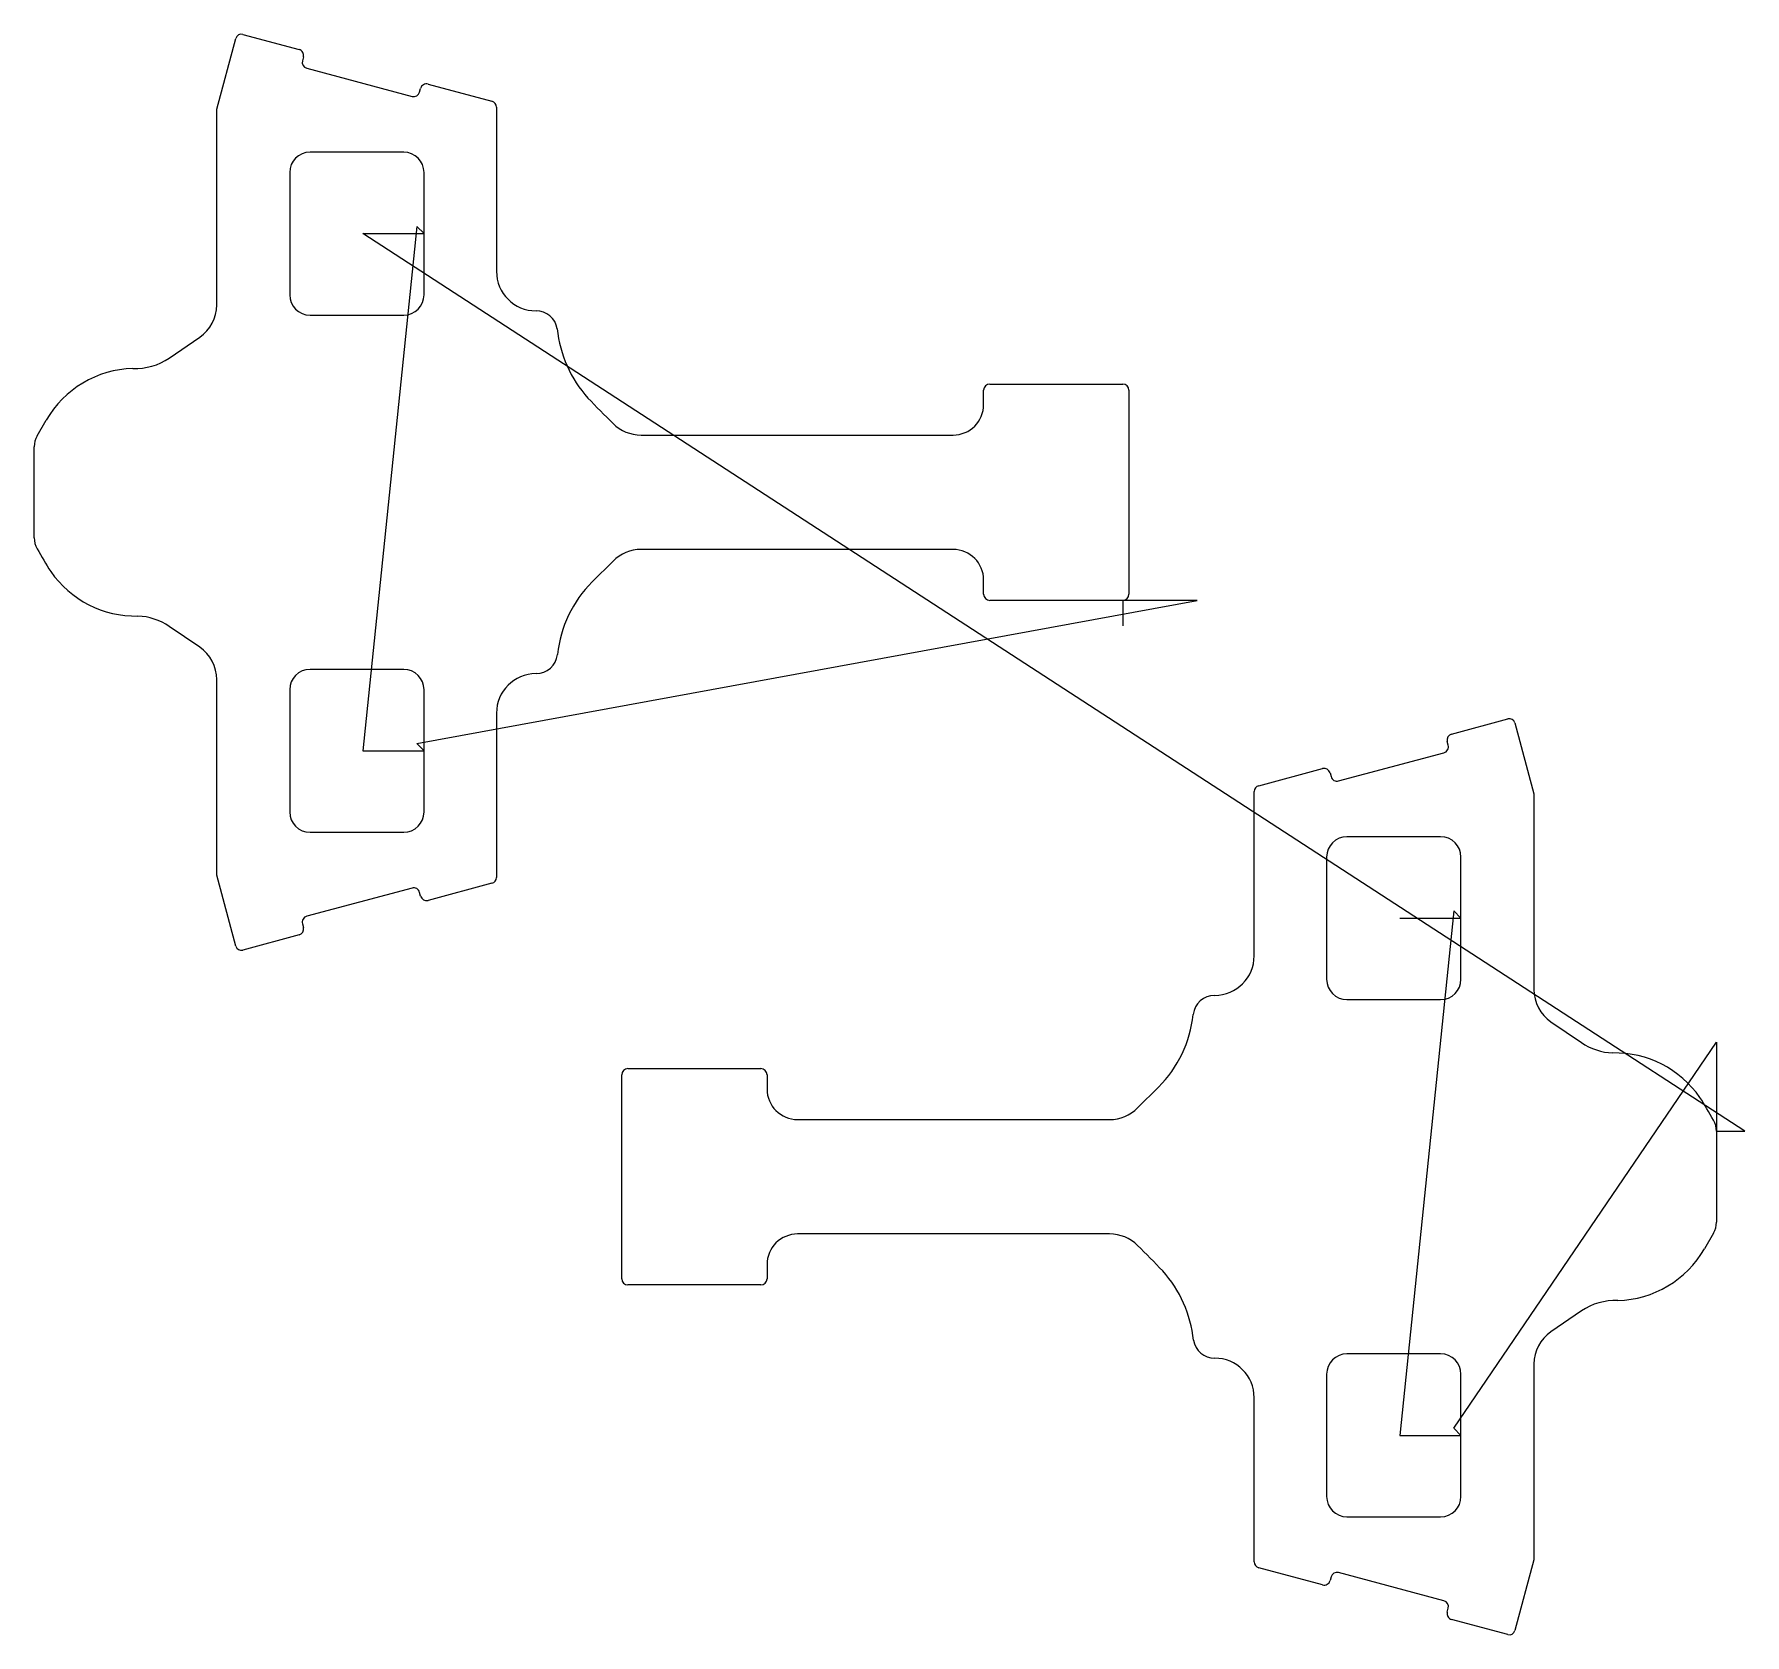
# Model space of a CAD drawing. Header units: metres. Extents: x 460 to 1301, y 50 to 836.
import ezdxf

# ---------------------------------------------------------------- set-up
doc = ezdxf.new("R2010")
doc.units = ezdxf.units.M

msp = doc.modelspace()

# ---------------------------------------------------------------- linework, layer by layer
at = {"layer": 'TOOL_0'}
for p, q in [((549.902, 799.517), (559.218, 834.285)), ((562.647, 836.265), (590.32, 828.85)), ((592.441, 825.176), (591.949, 823.341)), ((594.07, 819.667), (645.844, 805.794)), ((649.518, 807.915), (650.01, 809.75)), ((653.684, 811.871), (685.078, 803.459)), ((549.902, 703.412), (549.902, 799.517)), ((687.302, 800.561), (687.302, 719.911)), ((641.701, 778.413), (595.701, 778.413)), ((585.701, 768.413), (585.701, 708.413)), ((651.701, 738.413), (651.701, 768.413)), ((648.165, 741.949), (621.701, 484.413)), ((651.701, 738.413), (648.165, 741.949)), ((1300.504, 297.543), (621.701, 738.413)), ((621.701, 738.413), (651.701, 738.413)), ((651.701, 708.413), (651.701, 738.413)), ((595.701, 698.413), (641.701, 698.413)), ((526.57, 677.317), (541.547, 687.569)), ((929.603, 664.511), (995.003, 664.511)), ((926.603, 654.511), (926.603, 661.511)), ((998.003, 661.511), (998.003, 561.311)), ((461.648, 639.133), (466.082, 646.812)), ((758.287, 639.511), (911.603, 639.511)), ((460.201, 589.092), (460.201, 633.733)), ((911.601, 583.313), (758.285, 583.313)), ((744.567, 577.631), (734.289, 567.353)), ((926.601, 561.313), (926.601, 568.313)), ((648.165, 487.949), (1031.44, 558.313)), ((995.001, 558.313), (929.601, 558.313)), ((1031.44, 558.313), (995.001, 558.313)), ((995.003, 558.311), (995.003, 545.845)), ((541.546, 535.256), (526.569, 545.508)), ((641.701, 524.413), (595.701, 524.413)), ((549.901, 423.307), (549.901, 519.412)), ((585.701, 514.413), (585.701, 454.413)), ((651.701, 484.413), (651.701, 514.413)), ((687.301, 502.913), (687.301, 422.263)), ((1156.47, 492.661), (1184.143, 500.076)), ((1187.572, 498.096), (1196.888, 463.328)), ((651.701, 484.413), (648.165, 487.949)), ((1154.841, 487.152), (1154.349, 488.987)), ((621.701, 484.413), (651.701, 484.413)), ((651.701, 454.413), (651.701, 484.413)), ((1100.946, 469.605), (1152.72, 483.478)), ((1061.712, 467.27), (1093.106, 475.682)), ((1096.78, 473.561), (1097.272, 471.726)), ((1059.488, 383.722), (1059.488, 464.372)), ((1196.888, 463.328), (1196.888, 367.223)), ((595.701, 444.413), (641.701, 444.413)), ((1151.09, 442.223), (1105.09, 442.223)), ((1095.09, 432.223), (1095.09, 372.223)), ((1161.09, 402.223), (1161.09, 432.223)), ((559.217, 388.539), (549.901, 423.307)), ((645.843, 417.03), (594.069, 403.157)), ((650.009, 413.074), (649.517, 414.909)), ((685.077, 419.365), (653.683, 410.953)), ((1157.554, 405.759), (1131.09, 148.223)), ((1161.09, 402.223), (1157.554, 405.759)), ((591.948, 399.483), (592.44, 397.648)), ((1131.09, 402.223), (1161.09, 402.223)), ((1161.09, 372.223), (1161.09, 402.223)), ((590.319, 393.974), (562.646, 386.559)), ((1105.09, 362.223), (1151.09, 362.223)), ((1205.243, 351.379), (1220.22, 341.127)), ((1157.554, 151.759), (1286.59, 341.407)), ((1286.59, 341.407), (1286.59, 297.544)), ((751.788, 328.323), (817.188, 328.323)), ((748.788, 225.123), (748.788, 325.323)), ((820.188, 325.323), (820.188, 318.323)), ((1002.222, 309.005), (1012.5, 319.283)), ((835.188, 303.323), (988.504, 303.323)), ((1286.589, 297.543), (1300.504, 297.543)), ((1286.59, 297.544), (1286.59, 252.903)), ((988.504, 247.123), (835.188, 247.123)), ((1285.143, 247.503), (1280.709, 239.824)), ((820.188, 232.123), (820.188, 225.123)), ((817.188, 222.123), (751.788, 222.123)), ((1220.221, 209.319), (1205.244, 199.067)), ((1151.09, 188.223), (1105.09, 188.223)), ((1095.09, 178.223), (1095.09, 118.223)), ((1161.09, 148.223), (1161.09, 178.223)), ((1196.889, 183.223), (1196.889, 87.118)), ((1059.489, 86.074), (1059.489, 166.724)), ((1161.09, 148.223), (1157.554, 151.759)), ((1131.09, 148.223), (1161.09, 148.223)), ((1161.09, 118.223), (1161.09, 148.223)), ((1105.09, 108.223), (1151.09, 108.223)), ((1196.889, 87.118), (1187.573, 52.35)), ((1093.107, 74.764), (1061.713, 83.176)), ((1097.273, 78.72), (1096.781, 76.885)), ((1152.721, 66.968), (1100.947, 80.841)), ((1154.35, 61.459), (1154.842, 63.294)), ((1184.144, 50.37), (1156.471, 57.785))]:
    msp.add_line(p, q, dxfattribs=at)
for centre, radius, start, end in [((561.923, 833.56), 2.8, 75.015862, 164.996098), ((589.544, 825.952), 3, 345.004591, 75.009533), ((594.847, 822.565), 3, 165.009533, 254.991086), ((646.62, 808.692), 3, 255.009533, 344.991086), ((652.908, 808.974), 3, 75.004591, 165.009533), ((684.302, 800.561), 3, 0, 75.009533), ((595.701, 768.413), 10, 90, 180), ((641.701, 768.413), 10, 0, 90), ((706.702, 719.911), 19.4, 180, 270), ((595.701, 708.413), 10, 180, 270), ((641.701, 708.413), 10, 270, 0), ((530.702, 703.413), 19.2, 304.391103, 359.997016), ((706.675, 689.879), 10.632, 9.839723, 89.854497), ((776.643, 697.672), 59.791, 185.736147, 222.017911), ((509.857, 701.876), 29.706, 267.72157, 304.236245), ((510.115, 621.347), 50.866, 91.621103, 149.958507), ((929.603, 661.511), 3, 90, 180), ((995.003, 661.511), 3, 0, 90), ((1087.896, 997.846), 492.176, 223.7258, 225.767377), ((911.603, 654.511), 15, 270, 0), ((471.265, 633.662), 11.064, 150.364953, 179.632326), ((758.287, 658.911), 19.4, 224.991647, 270), ((471.264, 589.163), 11.064, 180.367707, 209.630546), ((610.505, 664.703), 169.474, 208.555471, 212.96692), ((758.285, 563.913), 19.4, 90, 135), ((911.601, 568.313), 15, 0, 90), ((510.153, 601.494), 50.909, 214.740495, 271.072623), ((776.44, 525.28), 59.555, 135.053062, 173.745758), ((929.601, 561.313), 3, 180, 270), ((995.003, 561.311), 3, 270, 0), ((510.075, 521.413), 29.2, 55.606785, 87.976513), ((530.701, 519.412), 19.2, 0, 55.608897), ((706.701, 532.913), 10.6, 270, 353.798888), ((595.701, 514.413), 10, 90, 180), ((641.701, 514.413), 10, 0, 90), ((706.701, 502.913), 19.4, 90, 180), ((1184.868, 497.371), 2.8, 15.0092, 105.003902), ((1157.247, 489.763), 3, 105.008914, 194.990467), ((1151.944, 486.376), 3, 284.990467, 14.995409), ((1093.882, 472.784), 3, 15.008914, 104.990467), ((1100.17, 472.502), 3, 194.990467, 284.995409), ((1062.488, 464.372), 3, 104.990467, 180), ((595.701, 454.413), 10, 180, 270), ((641.701, 454.413), 10, 270, 0), ((1105.09, 432.223), 10, 90, 180), ((1151.09, 432.223), 10, 0, 90), ((684.301, 422.263), 3, 284.990467, 0), ((646.619, 414.133), 3, 14.990467, 104.995409), ((652.907, 413.851), 3, 195.008914, 284.990467), ((589.542, 396.872), 3, 285.008914, 14.990467), ((594.845, 400.259), 3, 104.990467, 194.995409), ((561.921, 389.264), 2.8, 195.0092, 285.003902), ((1040.088, 383.722), 19.4, 270, 0), ((1105.09, 372.223), 10, 180, 270), ((1151.09, 372.223), 10, 270, 0), ((1040.088, 353.722), 10.6, 90, 173.798888), ((1216.088, 367.223), 19.2, 180, 235.608897), ((970.349, 361.356), 59.555, 315.053062, 353.744801), ((1236.714, 365.222), 29.2, 235.606785, 267.976513), ((751.788, 325.323), 3, 90, 180), ((817.188, 325.323), 3, 0, 90), ((1236.636, 285.141), 50.909, 34.740495, 91.072623), ((835.188, 318.323), 15, 180, 270), ((1136.284, 221.932), 169.474, 28.555768, 32.96692), ((988.504, 322.723), 19.4, 270, 315), ((1275.525, 297.472), 11.064, 0.367674, 29.635047), ((1275.526, 252.974), 11.064, 330.364953, 359.632326), ((835.188, 232.123), 15, 90, 180), ((988.504, 227.723), 19.4, 45, 90), ((658.895, -111.211), 492.176, 43.7258, 45.767625), ((1236.676, 265.289), 50.866, 271.619977, 329.958507), ((970.148, 188.963), 59.791, 5.736147, 42.017911), ((751.788, 225.123), 3, 180, 270), ((817.188, 225.123), 3, 270, 0), ((1236.933, 184.76), 29.706, 87.72157, 124.23465), ((1040.116, 196.756), 10.632, 189.839723, 269.854497), ((1216.089, 183.223), 19.2, 124.391103, 180), ((1040.089, 166.724), 19.4, 0, 90), ((1105.09, 178.223), 10, 90, 180), ((1151.09, 178.223), 10, 0, 90), ((1105.09, 118.223), 10, 180, 270), ((1151.09, 118.223), 10, 270, 0), ((1062.489, 86.074), 3, 180, 255.009533), ((1093.883, 77.661), 3, 255.004591, 345.009533), ((1100.171, 77.943), 3, 75.009533, 164.991086), ((1151.944, 64.07), 3, 345.009533, 74.991086), ((1157.247, 60.683), 3, 165.004591, 255.009533), ((1184.868, 53.075), 2.8, 255.015862, 344.996098)]:
    msp.add_arc(centre, radius, start, end, dxfattribs=at)

doc.saveas('drawing.dxf')
